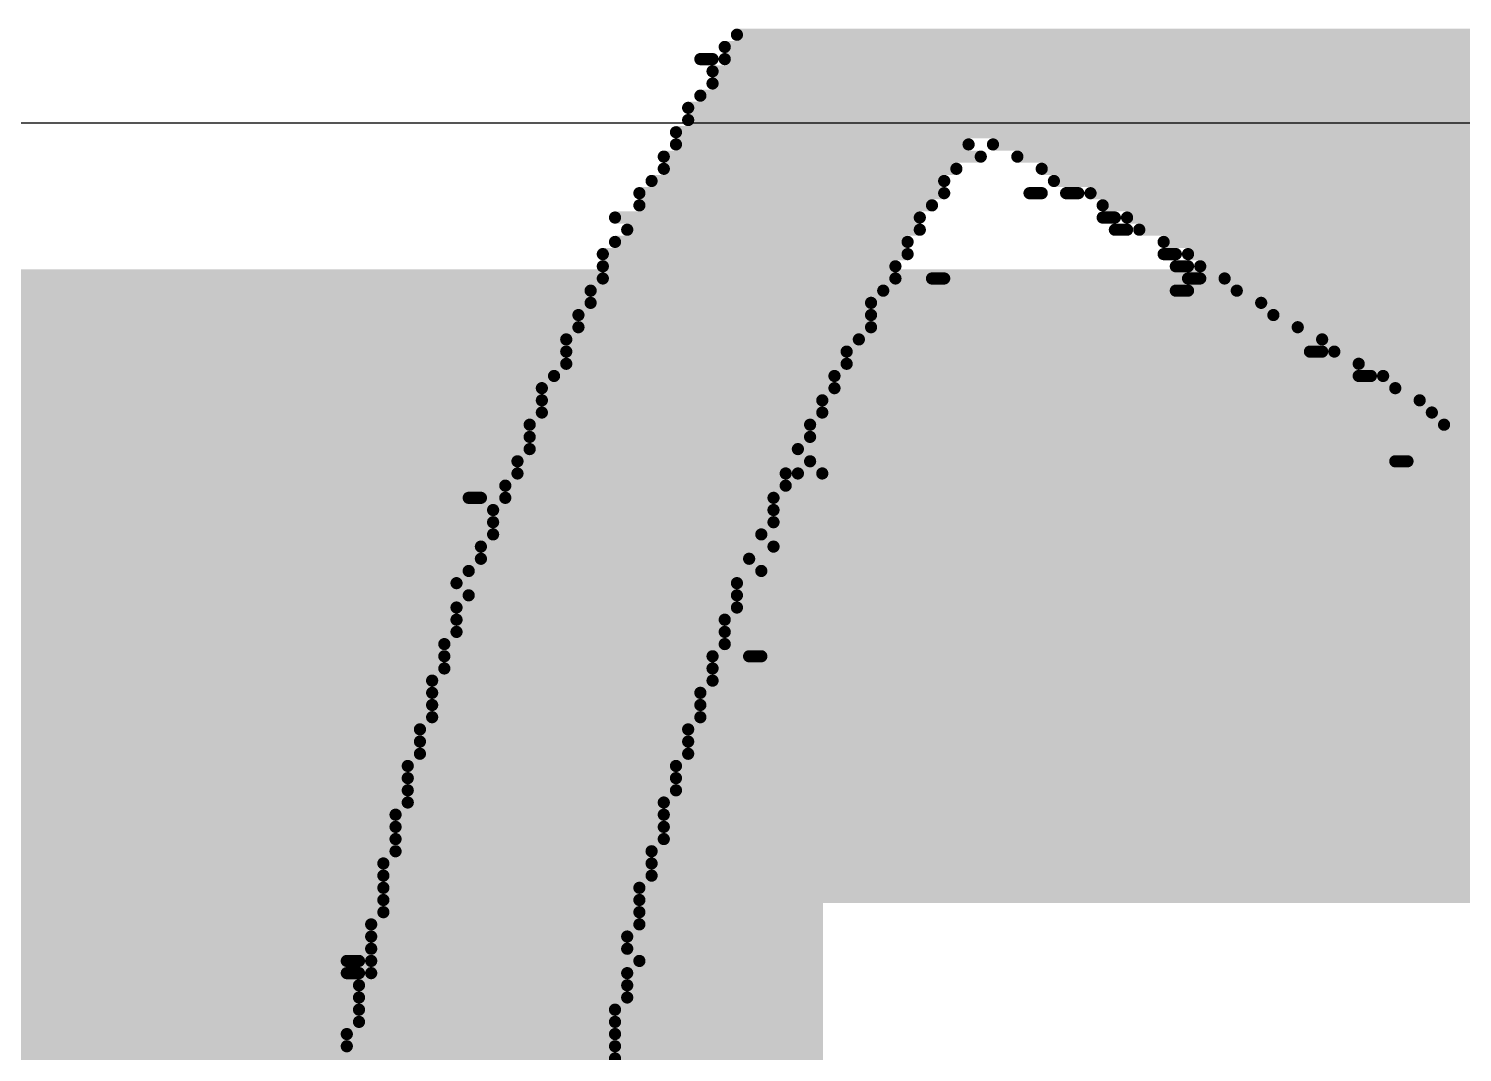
# Model space of a CAD drawing. Header units: inches. Extents: x 0 to 446, y -21 to 70.
# Drawn here: x 19.081 to 22.068, y 54.771 to 56.905 of the extents above; entities that cross this region are included whole.
import ezdxf

# ---------------------------------------------------------------- set-up
doc = ezdxf.new("R2010")
doc.units = ezdxf.units.IN
doc.layers.add('Bottom Overlay', color=54, linetype='Continuous')
doc.layers.add('Top Layer', color=1, linetype='Continuous')

msp = doc.modelspace()

# ---------------------------------------------------------------- hatches: boundary and pattern name
at = {"layer": 'Top Layer'}
for points in [[(11.8999, 10.6627), (20.7353, 10.6627), (20.7353, 56.4031), (11.8999, 56.4031)], [(15.3378, 55.0823), (81.581, 55.0823), (81.581, 56.4031), (15.3378, 56.4031)]]:
    msp.add_hatch(color=1, dxfattribs=at).paths.add_polyline_path(points)

# ---------------------------------------------------------------- linework, layer by layer
at = {"layer": 'Bottom Overlay'}
for points in [[(20.5562, 56.8921, 0.0254, 0.0254, 0), (24.417, 56.8921, 0.0254, 0.0254, 0)], [(20.5308, 56.8667, 0.0254, 0.0254, 0), (24.4424, 56.8667, 0.0254, 0.0254, 0)], [(20.48, 56.8413, 0.0254, 0.0254, 0), (20.5054, 56.8413, 0.0254, 0.0254, 0)], [(20.5308, 56.8413, 0.0254, 0.0254, 0), (24.4678, 56.8413, 0.0254, 0.0254, 0)], [(20.5054, 56.8159, 0.0254, 0.0254, 0), (24.5186, 56.8159, 0.0254, 0.0254, 0)], [(20.5054, 56.7905, 0.0254, 0.0254, 0), (24.544, 56.7905, 0.0254, 0.0254, 0)], [(20.4546, 56.7397, 0.0254, 0.0254, 0), (24.5948, 56.7397, 0.0254, 0.0254, 0)], [(20.48, 56.7651, 0.0254, 0.0254, 0), (24.5694, 56.7651, 0.0254, 0.0254, 0)], [(20.4546, 56.7143, 0.0254, 0.0254, 0), (24.6202, 56.7143, 0.0254, 0.0254, 0)], [(20.4292, 56.6889, 0.0254, 0.0254, 0), (24.6456, 56.6889, 0.0254, 0.0254, 0)], [(20.4292, 56.6635, 0.0254, 0.0254, 0), (21.0388, 56.6635, 0.0254, 0.0254, 0)], [(21.0896, 56.6635, 0.0254, 0.0254, 0), (24.671, 56.6635, 0.0254, 0.0254, 0)], [(20.4038, 56.6381, 0.0254, 0.0254, 0), (21.0642, 56.6381, 0.0254, 0.0254, 0)], [(21.1404, 56.6381, 0.0254, 0.0254, 0), (24.6964, 56.6381, 0.0254, 0.0254, 0)], [(20.4038, 56.6127, 0.0254, 0.0254, 0), (21.0134, 56.6127, 0.0254, 0.0254, 0)], [(21.1912, 56.6127, 0.0254, 0.0254, 0), (24.7218, 56.6127, 0.0254, 0.0254, 0)], [(20.353, 56.5619, 0.0254, 0.0254, 0), (20.988, 56.5619, 0.0254, 0.0254, 0)], [(20.3784, 56.5873, 0.0254, 0.0254, 0), (20.988, 56.5873, 0.0254, 0.0254, 0)], [(21.1658, 56.5619, 0.0254, 0.0254, 0), (21.1912, 56.5619, 0.0254, 0.0254, 0)], [(21.2166, 56.5873, 0.0254, 0.0254, 0), (24.7472, 56.5873, 0.0254, 0.0254, 0)], [(21.242, 56.5619, 0.0254, 0.0254, 0), (21.2674, 56.5619, 0.0254, 0.0254, 0)], [(21.2928, 56.5619, 0.0254, 0.0254, 0), (24.7726, 56.5619, 0.0254, 0.0254, 0)], [(20.353, 56.5365, 0.0254, 0.0254, 0), (20.9626, 56.5365, 0.0254, 0.0254, 0)], [(21.3182, 56.5365, 0.0254, 0.0254, 0), (24.798, 56.5365, 0.0254, 0.0254, 0)], [(20.3022, 56.5111, 0.0254, 0.0254, 0), (20.9372, 56.5111, 0.0254, 0.0254, 0)], [(21.3182, 56.5111, 0.0254, 0.0254, 0), (21.3436, 56.5111, 0.0254, 0.0254, 0)], [(21.369, 56.5111, 0.0254, 0.0254, 0), (24.8234, 56.5111, 0.0254, 0.0254, 0)], [(20.3276, 56.4857, 0.0254, 0.0254, 0), (20.9372, 56.4857, 0.0254, 0.0254, 0)], [(21.3436, 56.4857, 0.0254, 0.0254, 0), (21.369, 56.4857, 0.0254, 0.0254, 0)], [(21.3944, 56.4857, 0.0254, 0.0254, 0), (24.8488, 56.4857, 0.0254, 0.0254, 0)], [(20.3022, 56.4603, 0.0254, 0.0254, 0), (20.9118, 56.4603, 0.0254, 0.0254, 0)], [(21.4452, 56.4603, 0.0254, 0.0254, 0), (24.8996, 56.4603, 0.0254, 0.0254, 0)], [(20.2768, 56.4349, 0.0254, 0.0254, 0), (20.9118, 56.4349, 0.0254, 0.0254, 0)], [(20.2768, 56.4095, 0.0254, 0.0254, 0), (20.8864, 56.4095, 0.0254, 0.0254, 0)], [(21.4452, 56.4349, 0.0254, 0.0254, 0), (21.4706, 56.4349, 0.0254, 0.0254, 0)], [(21.4706, 56.4095, 0.0254, 0.0254, 0), (21.496, 56.4095, 0.0254, 0.0254, 0)], [(21.496, 56.4349, 0.0254, 0.0254, 0), (24.925, 56.4349, 0.0254, 0.0254, 0)], [(21.5214, 56.4095, 0.0254, 0.0254, 0), (24.925, 56.4095, 0.0254, 0.0254, 0)], [(20.2768, 56.3841, 0.0254, 0.0254, 0), (20.8864, 56.3841, 0.0254, 0.0254, 0)], [(20.9626, 56.3841, 0.0254, 0.0254, 0), (20.988, 56.3841, 0.0254, 0.0254, 0)], [(21.496, 56.3841, 0.0254, 0.0254, 0), (21.5214, 56.3841, 0.0254, 0.0254, 0)], [(21.5722, 56.3841, 0.0254, 0.0254, 0), (24.9504, 56.3841, 0.0254, 0.0254, 0)], [(20.2514, 56.3587, 0.0254, 0.0254, 0), (20.861, 56.3587, 0.0254, 0.0254, 0)], [(21.4706, 56.3587, 0.0254, 0.0254, 0), (21.496, 56.3587, 0.0254, 0.0254, 0)], [(21.5976, 56.3587, 0.0254, 0.0254, 0), (25.0012, 56.3587, 0.0254, 0.0254, 0)], [(20.2514, 56.3333, 0.0254, 0.0254, 0), (20.8356, 56.3333, 0.0254, 0.0254, 0)], [(21.6484, 56.3333, 0.0254, 0.0254, 0), (25.0266, 56.3333, 0.0254, 0.0254, 0)], [(20.226, 56.3079, 0.0254, 0.0254, 0), (20.8356, 56.3079, 0.0254, 0.0254, 0)], [(21.6738, 56.3079, 0.0254, 0.0254, 0), (25.052, 56.3079, 0.0254, 0.0254, 0)], [(20.226, 56.2825, 0.0254, 0.0254, 0), (20.8356, 56.2825, 0.0254, 0.0254, 0)], [(21.7246, 56.2825, 0.0254, 0.0254, 0), (25.0774, 56.2825, 0.0254, 0.0254, 0)], [(20.2006, 56.2571, 0.0254, 0.0254, 0), (20.8102, 56.2571, 0.0254, 0.0254, 0)], [(20.2006, 56.2317, 0.0254, 0.0254, 0), (20.7848, 56.2317, 0.0254, 0.0254, 0)], [(21.75, 56.2317, 0.0254, 0.0254, 0), (21.7754, 56.2317, 0.0254, 0.0254, 0)], [(21.7754, 56.2571, 0.0254, 0.0254, 0), (25.1028, 56.2571, 0.0254, 0.0254, 0)], [(21.8008, 56.2317, 0.0254, 0.0254, 0), (25.1282, 56.2317, 0.0254, 0.0254, 0)], [(20.2006, 56.2063, 0.0254, 0.0254, 0), (20.7848, 56.2063, 0.0254, 0.0254, 0)], [(21.8516, 56.2063, 0.0254, 0.0254, 0), (25.1536, 56.2063, 0.0254, 0.0254, 0)], [(20.1752, 56.1809, 0.0254, 0.0254, 0), (20.7594, 56.1809, 0.0254, 0.0254, 0)], [(21.8516, 56.1809, 0.0254, 0.0254, 0), (21.877, 56.1809, 0.0254, 0.0254, 0)], [(21.9024, 56.1809, 0.0254, 0.0254, 0), (25.179, 56.1809, 0.0254, 0.0254, 0)], [(20.1498, 56.1555, 0.0254, 0.0254, 0), (20.7594, 56.1555, 0.0254, 0.0254, 0)], [(21.9278, 56.1555, 0.0254, 0.0254, 0), (25.2044, 56.1555, 0.0254, 0.0254, 0)], [(20.1498, 56.1301, 0.0254, 0.0254, 0), (20.734, 56.1301, 0.0254, 0.0254, 0)], [(21.9786, 56.1301, 0.0254, 0.0254, 0), (25.2298, 56.1301, 0.0254, 0.0254, 0)], [(20.1498, 56.1047, 0.0254, 0.0254, 0), (20.734, 56.1047, 0.0254, 0.0254, 0)], [(22.004, 56.1047, 0.0254, 0.0254, 0), (25.2806, 56.1047, 0.0254, 0.0254, 0)], [(20.1244, 56.0793, 0.0254, 0.0254, 0), (20.7086, 56.0793, 0.0254, 0.0254, 0)], [(20.1244, 56.0539, 0.0254, 0.0254, 0), (20.7086, 56.0539, 0.0254, 0.0254, 0)], [(22.0294, 56.0793, 0.0254, 0.0254, 0), (25.2806, 56.0793, 0.0254, 0.0254, 0)], [(22.0802, 56.0539, 0.0254, 0.0254, 0), (25.306, 56.0539, 0.0254, 0.0254, 0)], [(20.1244, 56.0285, 0.0254, 0.0254, 0), (20.6832, 56.0285, 0.0254, 0.0254, 0)], [(20.099, 56.0031, 0.0254, 0.0254, 0), (20.7086, 56.0031, 0.0254, 0.0254, 0)], [(21.9278, 56.0031, 0.0254, 0.0254, 0), (21.9532, 56.0031, 0.0254, 0.0254, 0)], [(20.099, 55.9777, 0.0254, 0.0254, 0), (20.6578, 55.9777, 0.0254, 0.0254, 0)], [(20.6832, 55.9777, 0.0254, 0.0254, 0), (20.734, 55.9777, 0.0254, 0.0254, 0)], [(20.0736, 55.9523, 0.0254, 0.0254, 0), (20.6578, 55.9523, 0.0254, 0.0254, 0)], [(19.9974, 55.9269, 0.0254, 0.0254, 0), (20.0228, 55.9269, 0.0254, 0.0254, 0)], [(20.0482, 55.9015, 0.0254, 0.0254, 0), (20.6324, 55.9015, 0.0254, 0.0254, 0)], [(20.0736, 55.9269, 0.0254, 0.0254, 0), (20.6324, 55.9269, 0.0254, 0.0254, 0)], [(20.0482, 55.8761, 0.0254, 0.0254, 0), (20.6324, 55.8761, 0.0254, 0.0254, 0)], [(20.0482, 55.8507, 0.0254, 0.0254, 0), (20.607, 55.8507, 0.0254, 0.0254, 0)], [(20.0228, 55.8253, 0.0254, 0.0254, 0), (20.6324, 55.8253, 0.0254, 0.0254, 0)], [(20.0228, 55.7999, 0.0254, 0.0254, 0), (20.5816, 55.7999, 0.0254, 0.0254, 0)], [(19.9974, 55.7745, 0.0254, 0.0254, 0), (20.607, 55.7745, 0.0254, 0.0254, 0)], [(19.972, 55.7491, 0.0254, 0.0254, 0), (20.5562, 55.7491, 0.0254, 0.0254, 0)], [(19.9974, 55.7237, 0.0254, 0.0254, 0), (20.5562, 55.7237, 0.0254, 0.0254, 0)], [(19.972, 55.6983, 0.0254, 0.0254, 0), (20.5562, 55.6983, 0.0254, 0.0254, 0)], [(19.972, 55.6729, 0.0254, 0.0254, 0), (20.5308, 55.6729, 0.0254, 0.0254, 0)], [(19.972, 55.6475, 0.0254, 0.0254, 0), (20.5308, 55.6475, 0.0254, 0.0254, 0)], [(19.9466, 55.6221, 0.0254, 0.0254, 0), (20.5308, 55.6221, 0.0254, 0.0254, 0)], [(19.9466, 55.5967, 0.0254, 0.0254, 0), (20.5054, 55.5967, 0.0254, 0.0254, 0)], [(20.5816, 55.5967, 0.0254, 0.0254, 0), (20.607, 55.5967, 0.0254, 0.0254, 0)], [(19.9212, 55.5459, 0.0254, 0.0254, 0), (20.5054, 55.5459, 0.0254, 0.0254, 0)], [(19.9466, 55.5713, 0.0254, 0.0254, 0), (20.5054, 55.5713, 0.0254, 0.0254, 0)], [(19.9212, 55.5205, 0.0254, 0.0254, 0), (20.48, 55.5205, 0.0254, 0.0254, 0)], [(19.9212, 55.4951, 0.0254, 0.0254, 0), (20.48, 55.4951, 0.0254, 0.0254, 0)], [(19.9212, 55.4697, 0.0254, 0.0254, 0), (20.48, 55.4697, 0.0254, 0.0254, 0)], [(19.8958, 55.4443, 0.0254, 0.0254, 0), (20.4546, 55.4443, 0.0254, 0.0254, 0)], [(19.8958, 55.4189, 0.0254, 0.0254, 0), (20.4546, 55.4189, 0.0254, 0.0254, 0)], [(19.8958, 55.3935, 0.0254, 0.0254, 0), (20.4546, 55.3935, 0.0254, 0.0254, 0)], [(19.8704, 55.3681, 0.0254, 0.0254, 0), (20.4292, 55.3681, 0.0254, 0.0254, 0)], [(19.8704, 55.3427, 0.0254, 0.0254, 0), (20.4292, 55.3427, 0.0254, 0.0254, 0)], [(19.8704, 55.3173, 0.0254, 0.0254, 0), (20.4292, 55.3173, 0.0254, 0.0254, 0)], [(19.8704, 55.2919, 0.0254, 0.0254, 0), (20.4038, 55.2919, 0.0254, 0.0254, 0)], [(19.845, 55.2665, 0.0254, 0.0254, 0), (20.4038, 55.2665, 0.0254, 0.0254, 0)], [(19.845, 55.2411, 0.0254, 0.0254, 0), (20.4038, 55.2411, 0.0254, 0.0254, 0)], [(19.845, 55.2157, 0.0254, 0.0254, 0), (20.4038, 55.2157, 0.0254, 0.0254, 0)], [(19.845, 55.1903, 0.0254, 0.0254, 0), (20.3784, 55.1903, 0.0254, 0.0254, 0)], [(19.8196, 55.1649, 0.0254, 0.0254, 0), (20.3784, 55.1649, 0.0254, 0.0254, 0)], [(19.8196, 55.1395, 0.0254, 0.0254, 0), (20.3784, 55.1395, 0.0254, 0.0254, 0)], [(19.8196, 55.1141, 0.0254, 0.0254, 0), (20.353, 55.1141, 0.0254, 0.0254, 0)], [(19.8196, 55.0887, 0.0254, 0.0254, 0), (20.353, 55.0887, 0.0254, 0.0254, 0)], [(19.7942, 55.0379, 0.0254, 0.0254, 0), (20.353, 55.0379, 0.0254, 0.0254, 0)], [(19.8196, 55.0633, 0.0254, 0.0254, 0), (20.353, 55.0633, 0.0254, 0.0254, 0)], [(19.7942, 55.0125, 0.0254, 0.0254, 0), (20.3276, 55.0125, 0.0254, 0.0254, 0)], [(19.7942, 54.9871, 0.0254, 0.0254, 0), (20.3276, 54.9871, 0.0254, 0.0254, 0)], [(19.7434, 54.9617, 0.0254, 0.0254, 0), (19.7688, 54.9617, 0.0254, 0.0254, 0)], [(19.7942, 54.9617, 0.0254, 0.0254, 0), (20.353, 54.9617, 0.0254, 0.0254, 0)], [(19.7434, 54.9363, 0.0254, 0.0254, 0), (19.7688, 54.9363, 0.0254, 0.0254, 0)], [(19.7942, 54.9363, 0.0254, 0.0254, 0), (20.3276, 54.9363, 0.0254, 0.0254, 0)], [(19.7688, 54.9109, 0.0254, 0.0254, 0), (20.3276, 54.9109, 0.0254, 0.0254, 0)], [(19.7688, 54.8855, 0.0254, 0.0254, 0), (20.3276, 54.8855, 0.0254, 0.0254, 0)], [(19.7688, 54.8601, 0.0254, 0.0254, 0), (20.3022, 54.8601, 0.0254, 0.0254, 0)], [(19.7688, 54.8347, 0.0254, 0.0254, 0), (20.3022, 54.8347, 0.0254, 0.0254, 0)], [(19.7434, 54.8093, 0.0254, 0.0254, 0), (20.3022, 54.8093, 0.0254, 0.0254, 0)], [(19.7434, 54.7839, 0.0254, 0.0254, 0), (20.3022, 54.7839, 0.0254, 0.0254, 0)], [(19.7434, 54.7585, 0.0254, 0.0254, 0), (20.3022, 54.7585, 0.0254, 0.0254, 0)]]:
    msp.add_lwpolyline(points, format="xyseb", dxfattribs=at)
for points in [[(20.5499, 56.8921, 0.0127, 0.0127, 1), (20.5626, 56.8921, 0.0127, 0.0127, 1)], [(20.5245, 56.8667, 0.0127, 0.0127, 1), (20.5372, 56.8667, 0.0127, 0.0127, 1)], [(20.4737, 56.8413, 0.0127, 0.0127, 1), (20.4864, 56.8413, 0.0127, 0.0127, 1)], [(20.4991, 56.8413, 0.0127, 0.0127, 1), (20.5118, 56.8413, 0.0127, 0.0127, 1)], [(20.5245, 56.8413, 0.0127, 0.0127, 1), (20.5372, 56.8413, 0.0127, 0.0127, 1)], [(20.4991, 56.8159, 0.0127, 0.0127, 1), (20.5118, 56.8159, 0.0127, 0.0127, 1)], [(20.4991, 56.7905, 0.0127, 0.0127, 1), (20.5118, 56.7905, 0.0127, 0.0127, 1)], [(20.4483, 56.7397, 0.0127, 0.0127, 1), (20.461, 56.7397, 0.0127, 0.0127, 1)], [(20.4737, 56.7651, 0.0127, 0.0127, 1), (20.4864, 56.7651, 0.0127, 0.0127, 1)], [(20.4483, 56.7143, 0.0127, 0.0127, 1), (20.461, 56.7143, 0.0127, 0.0127, 1)], [(20.4229, 56.6889, 0.0127, 0.0127, 1), (20.4356, 56.6889, 0.0127, 0.0127, 1)], [(20.4229, 56.6635, 0.0127, 0.0127, 1), (20.4356, 56.6635, 0.0127, 0.0127, 1)], [(21.0325, 56.6635, 0.0127, 0.0127, 1), (21.0452, 56.6635, 0.0127, 0.0127, 1)], [(21.0833, 56.6635, 0.0127, 0.0127, 1), (21.096, 56.6635, 0.0127, 0.0127, 1)], [(20.3975, 56.6381, 0.0127, 0.0127, 1), (20.4102, 56.6381, 0.0127, 0.0127, 1)], [(21.0579, 56.6381, 0.0127, 0.0127, 1), (21.0706, 56.6381, 0.0127, 0.0127, 1)], [(21.1341, 56.6381, 0.0127, 0.0127, 1), (21.1468, 56.6381, 0.0127, 0.0127, 1)], [(20.3975, 56.6127, 0.0127, 0.0127, 1), (20.4102, 56.6127, 0.0127, 0.0127, 1)], [(21.0071, 56.6127, 0.0127, 0.0127, 1), (21.0198, 56.6127, 0.0127, 0.0127, 1)], [(21.1849, 56.6127, 0.0127, 0.0127, 1), (21.1976, 56.6127, 0.0127, 0.0127, 1)], [(20.3467, 56.5619, 0.0127, 0.0127, 1), (20.3594, 56.5619, 0.0127, 0.0127, 1)], [(20.3721, 56.5873, 0.0127, 0.0127, 1), (20.3848, 56.5873, 0.0127, 0.0127, 1)], [(20.9817, 56.5873, 0.0127, 0.0127, 1), (20.9944, 56.5873, 0.0127, 0.0127, 1)], [(20.9817, 56.5619, 0.0127, 0.0127, 1), (20.9944, 56.5619, 0.0127, 0.0127, 1)], [(21.1595, 56.5619, 0.0127, 0.0127, 1), (21.1722, 56.5619, 0.0127, 0.0127, 1)], [(21.1849, 56.5619, 0.0127, 0.0127, 1), (21.1976, 56.5619, 0.0127, 0.0127, 1)], [(21.2103, 56.5873, 0.0127, 0.0127, 1), (21.223, 56.5873, 0.0127, 0.0127, 1)], [(21.2357, 56.5619, 0.0127, 0.0127, 1), (21.2484, 56.5619, 0.0127, 0.0127, 1)], [(21.2611, 56.5619, 0.0127, 0.0127, 1), (21.2738, 56.5619, 0.0127, 0.0127, 1)], [(21.2865, 56.5619, 0.0127, 0.0127, 1), (21.2992, 56.5619, 0.0127, 0.0127, 1)], [(20.3467, 56.5365, 0.0127, 0.0127, 1), (20.3594, 56.5365, 0.0127, 0.0127, 1)], [(20.9563, 56.5365, 0.0127, 0.0127, 1), (20.969, 56.5365, 0.0127, 0.0127, 1)], [(21.3119, 56.5365, 0.0127, 0.0127, 1), (21.3246, 56.5365, 0.0127, 0.0127, 1)], [(20.2959, 56.5111, 0.0127, 0.0127, 1), (20.3086, 56.5111, 0.0127, 0.0127, 1)], [(20.9309, 56.5111, 0.0127, 0.0127, 1), (20.9436, 56.5111, 0.0127, 0.0127, 1)], [(21.3119, 56.5111, 0.0127, 0.0127, 1), (21.3246, 56.5111, 0.0127, 0.0127, 1)], [(21.3373, 56.5111, 0.0127, 0.0127, 1), (21.35, 56.5111, 0.0127, 0.0127, 1)], [(21.3627, 56.5111, 0.0127, 0.0127, 1), (21.3754, 56.5111, 0.0127, 0.0127, 1)], [(20.3213, 56.4857, 0.0127, 0.0127, 1), (20.334, 56.4857, 0.0127, 0.0127, 1)], [(20.9309, 56.4857, 0.0127, 0.0127, 1), (20.9436, 56.4857, 0.0127, 0.0127, 1)], [(21.3373, 56.4857, 0.0127, 0.0127, 1), (21.35, 56.4857, 0.0127, 0.0127, 1)], [(21.3627, 56.4857, 0.0127, 0.0127, 1), (21.3754, 56.4857, 0.0127, 0.0127, 1)], [(21.3881, 56.4857, 0.0127, 0.0127, 1), (21.4008, 56.4857, 0.0127, 0.0127, 1)], [(20.2959, 56.4603, 0.0127, 0.0127, 1), (20.3086, 56.4603, 0.0127, 0.0127, 1)], [(20.9055, 56.4603, 0.0127, 0.0127, 1), (20.9182, 56.4603, 0.0127, 0.0127, 1)], [(21.4389, 56.4603, 0.0127, 0.0127, 1), (21.4516, 56.4603, 0.0127, 0.0127, 1)], [(20.2705, 56.4349, 0.0127, 0.0127, 1), (20.2832, 56.4349, 0.0127, 0.0127, 1)], [(20.2705, 56.4095, 0.0127, 0.0127, 1), (20.2832, 56.4095, 0.0127, 0.0127, 1)], [(20.8801, 56.4095, 0.0127, 0.0127, 1), (20.8928, 56.4095, 0.0127, 0.0127, 1)], [(20.9055, 56.4349, 0.0127, 0.0127, 1), (20.9182, 56.4349, 0.0127, 0.0127, 1)], [(21.4389, 56.4349, 0.0127, 0.0127, 1), (21.4516, 56.4349, 0.0127, 0.0127, 1)], [(21.4643, 56.4349, 0.0127, 0.0127, 1), (21.477, 56.4349, 0.0127, 0.0127, 1)], [(21.4643, 56.4095, 0.0127, 0.0127, 1), (21.477, 56.4095, 0.0127, 0.0127, 1)], [(21.4897, 56.4349, 0.0127, 0.0127, 1), (21.5024, 56.4349, 0.0127, 0.0127, 1)], [(21.4897, 56.4095, 0.0127, 0.0127, 1), (21.5024, 56.4095, 0.0127, 0.0127, 1)], [(21.5151, 56.4095, 0.0127, 0.0127, 1), (21.5278, 56.4095, 0.0127, 0.0127, 1)], [(20.2705, 56.3841, 0.0127, 0.0127, 1), (20.2832, 56.3841, 0.0127, 0.0127, 1)], [(20.8801, 56.3841, 0.0127, 0.0127, 1), (20.8928, 56.3841, 0.0127, 0.0127, 1)], [(20.9563, 56.3841, 0.0127, 0.0127, 1), (20.969, 56.3841, 0.0127, 0.0127, 1)], [(20.9817, 56.3841, 0.0127, 0.0127, 1), (20.9944, 56.3841, 0.0127, 0.0127, 1)], [(21.4897, 56.3841, 0.0127, 0.0127, 1), (21.5024, 56.3841, 0.0127, 0.0127, 1)], [(21.5151, 56.3841, 0.0127, 0.0127, 1), (21.5278, 56.3841, 0.0127, 0.0127, 1)], [(21.5659, 56.3841, 0.0127, 0.0127, 1), (21.5786, 56.3841, 0.0127, 0.0127, 1)], [(20.2451, 56.3587, 0.0127, 0.0127, 1), (20.2578, 56.3587, 0.0127, 0.0127, 1)], [(20.8547, 56.3587, 0.0127, 0.0127, 1), (20.8674, 56.3587, 0.0127, 0.0127, 1)], [(21.4643, 56.3587, 0.0127, 0.0127, 1), (21.477, 56.3587, 0.0127, 0.0127, 1)], [(21.4897, 56.3587, 0.0127, 0.0127, 1), (21.5024, 56.3587, 0.0127, 0.0127, 1)], [(21.5913, 56.3587, 0.0127, 0.0127, 1), (21.604, 56.3587, 0.0127, 0.0127, 1)], [(20.2451, 56.3333, 0.0127, 0.0127, 1), (20.2578, 56.3333, 0.0127, 0.0127, 1)], [(20.8293, 56.3333, 0.0127, 0.0127, 1), (20.842, 56.3333, 0.0127, 0.0127, 1)], [(21.6421, 56.3333, 0.0127, 0.0127, 1), (21.6548, 56.3333, 0.0127, 0.0127, 1)], [(20.2197, 56.3079, 0.0127, 0.0127, 1), (20.2324, 56.3079, 0.0127, 0.0127, 1)], [(20.8293, 56.3079, 0.0127, 0.0127, 1), (20.842, 56.3079, 0.0127, 0.0127, 1)], [(21.6675, 56.3079, 0.0127, 0.0127, 1), (21.6802, 56.3079, 0.0127, 0.0127, 1)], [(20.2197, 56.2825, 0.0127, 0.0127, 1), (20.2324, 56.2825, 0.0127, 0.0127, 1)], [(20.8293, 56.2825, 0.0127, 0.0127, 1), (20.842, 56.2825, 0.0127, 0.0127, 1)], [(21.7183, 56.2825, 0.0127, 0.0127, 1), (21.731, 56.2825, 0.0127, 0.0127, 1)], [(20.1943, 56.2571, 0.0127, 0.0127, 1), (20.207, 56.2571, 0.0127, 0.0127, 1)], [(20.1943, 56.2317, 0.0127, 0.0127, 1), (20.207, 56.2317, 0.0127, 0.0127, 1)], [(20.7785, 56.2317, 0.0127, 0.0127, 1), (20.7912, 56.2317, 0.0127, 0.0127, 1)], [(20.8039, 56.2571, 0.0127, 0.0127, 1), (20.8166, 56.2571, 0.0127, 0.0127, 1)], [(21.7437, 56.2317, 0.0127, 0.0127, 1), (21.7564, 56.2317, 0.0127, 0.0127, 1)], [(21.7691, 56.2571, 0.0127, 0.0127, 1), (21.7818, 56.2571, 0.0127, 0.0127, 1)], [(21.7691, 56.2317, 0.0127, 0.0127, 1), (21.7818, 56.2317, 0.0127, 0.0127, 1)], [(21.7945, 56.2317, 0.0127, 0.0127, 1), (21.8072, 56.2317, 0.0127, 0.0127, 1)], [(20.1943, 56.2063, 0.0127, 0.0127, 1), (20.207, 56.2063, 0.0127, 0.0127, 1)], [(20.7785, 56.2063, 0.0127, 0.0127, 1), (20.7912, 56.2063, 0.0127, 0.0127, 1)], [(21.8453, 56.2063, 0.0127, 0.0127, 1), (21.858, 56.2063, 0.0127, 0.0127, 1)], [(20.1689, 56.1809, 0.0127, 0.0127, 1), (20.1816, 56.1809, 0.0127, 0.0127, 1)], [(20.7531, 56.1809, 0.0127, 0.0127, 1), (20.7658, 56.1809, 0.0127, 0.0127, 1)], [(21.8453, 56.1809, 0.0127, 0.0127, 1), (21.858, 56.1809, 0.0127, 0.0127, 1)], [(21.8707, 56.1809, 0.0127, 0.0127, 1), (21.8834, 56.1809, 0.0127, 0.0127, 1)], [(21.8961, 56.1809, 0.0127, 0.0127, 1), (21.9088, 56.1809, 0.0127, 0.0127, 1)], [(20.1435, 56.1555, 0.0127, 0.0127, 1), (20.1562, 56.1555, 0.0127, 0.0127, 1)], [(20.7531, 56.1555, 0.0127, 0.0127, 1), (20.7658, 56.1555, 0.0127, 0.0127, 1)], [(21.9215, 56.1555, 0.0127, 0.0127, 1), (21.9342, 56.1555, 0.0127, 0.0127, 1)], [(20.1435, 56.1301, 0.0127, 0.0127, 1), (20.1562, 56.1301, 0.0127, 0.0127, 1)], [(20.7277, 56.1301, 0.0127, 0.0127, 1), (20.7404, 56.1301, 0.0127, 0.0127, 1)], [(21.9723, 56.1301, 0.0127, 0.0127, 1), (21.985, 56.1301, 0.0127, 0.0127, 1)], [(20.1435, 56.1047, 0.0127, 0.0127, 1), (20.1562, 56.1047, 0.0127, 0.0127, 1)], [(20.7277, 56.1047, 0.0127, 0.0127, 1), (20.7404, 56.1047, 0.0127, 0.0127, 1)], [(21.9977, 56.1047, 0.0127, 0.0127, 1), (22.0104, 56.1047, 0.0127, 0.0127, 1)], [(20.1181, 56.0793, 0.0127, 0.0127, 1), (20.1308, 56.0793, 0.0127, 0.0127, 1)], [(20.1181, 56.0539, 0.0127, 0.0127, 1), (20.1308, 56.0539, 0.0127, 0.0127, 1)], [(20.7023, 56.0793, 0.0127, 0.0127, 1), (20.715, 56.0793, 0.0127, 0.0127, 1)], [(20.7023, 56.0539, 0.0127, 0.0127, 1), (20.715, 56.0539, 0.0127, 0.0127, 1)], [(22.0231, 56.0793, 0.0127, 0.0127, 1), (22.0358, 56.0793, 0.0127, 0.0127, 1)], [(20.1181, 56.0285, 0.0127, 0.0127, 1), (20.1308, 56.0285, 0.0127, 0.0127, 1)], [(20.6769, 56.0285, 0.0127, 0.0127, 1), (20.6896, 56.0285, 0.0127, 0.0127, 1)], [(20.0927, 56.0031, 0.0127, 0.0127, 1), (20.1054, 56.0031, 0.0127, 0.0127, 1)], [(20.7023, 56.0031, 0.0127, 0.0127, 1), (20.715, 56.0031, 0.0127, 0.0127, 1)], [(21.9215, 56.0031, 0.0127, 0.0127, 1), (21.9342, 56.0031, 0.0127, 0.0127, 1)], [(21.9469, 56.0031, 0.0127, 0.0127, 1), (21.9596, 56.0031, 0.0127, 0.0127, 1)], [(20.0927, 55.9777, 0.0127, 0.0127, 1), (20.1054, 55.9777, 0.0127, 0.0127, 1)], [(20.6515, 55.9777, 0.0127, 0.0127, 1), (20.6642, 55.9777, 0.0127, 0.0127, 1)], [(20.6769, 55.9777, 0.0127, 0.0127, 1), (20.6896, 55.9777, 0.0127, 0.0127, 1)], [(20.7277, 55.9777, 0.0127, 0.0127, 1), (20.7404, 55.9777, 0.0127, 0.0127, 1)], [(20.0673, 55.9523, 0.0127, 0.0127, 1), (20.08, 55.9523, 0.0127, 0.0127, 1)], [(20.6515, 55.9523, 0.0127, 0.0127, 1), (20.6642, 55.9523, 0.0127, 0.0127, 1)], [(19.9911, 55.9269, 0.0127, 0.0127, 1), (20.0038, 55.9269, 0.0127, 0.0127, 1)], [(20.0165, 55.9269, 0.0127, 0.0127, 1), (20.0292, 55.9269, 0.0127, 0.0127, 1)], [(20.0419, 55.9015, 0.0127, 0.0127, 1), (20.0546, 55.9015, 0.0127, 0.0127, 1)], [(20.0673, 55.9269, 0.0127, 0.0127, 1), (20.08, 55.9269, 0.0127, 0.0127, 1)], [(20.6261, 55.9269, 0.0127, 0.0127, 1), (20.6388, 55.9269, 0.0127, 0.0127, 1)], [(20.6261, 55.9015, 0.0127, 0.0127, 1), (20.6388, 55.9015, 0.0127, 0.0127, 1)], [(20.0419, 55.8761, 0.0127, 0.0127, 1), (20.0546, 55.8761, 0.0127, 0.0127, 1)], [(20.6261, 55.8761, 0.0127, 0.0127, 1), (20.6388, 55.8761, 0.0127, 0.0127, 1)], [(20.0419, 55.8507, 0.0127, 0.0127, 1), (20.0546, 55.8507, 0.0127, 0.0127, 1)], [(20.6007, 55.8507, 0.0127, 0.0127, 1), (20.6134, 55.8507, 0.0127, 0.0127, 1)], [(20.0165, 55.8253, 0.0127, 0.0127, 1), (20.0292, 55.8253, 0.0127, 0.0127, 1)], [(20.6261, 55.8253, 0.0127, 0.0127, 1), (20.6388, 55.8253, 0.0127, 0.0127, 1)], [(20.0165, 55.7999, 0.0127, 0.0127, 1), (20.0292, 55.7999, 0.0127, 0.0127, 1)], [(20.5753, 55.7999, 0.0127, 0.0127, 1), (20.588, 55.7999, 0.0127, 0.0127, 1)], [(19.9911, 55.7745, 0.0127, 0.0127, 1), (20.0038, 55.7745, 0.0127, 0.0127, 1)], [(20.6007, 55.7745, 0.0127, 0.0127, 1), (20.6134, 55.7745, 0.0127, 0.0127, 1)], [(19.9657, 55.7491, 0.0127, 0.0127, 1), (19.9784, 55.7491, 0.0127, 0.0127, 1)], [(19.9911, 55.7237, 0.0127, 0.0127, 1), (20.0038, 55.7237, 0.0127, 0.0127, 1)], [(20.5499, 55.7491, 0.0127, 0.0127, 1), (20.5626, 55.7491, 0.0127, 0.0127, 1)], [(20.5499, 55.7237, 0.0127, 0.0127, 1), (20.5626, 55.7237, 0.0127, 0.0127, 1)], [(19.9657, 55.6983, 0.0127, 0.0127, 1), (19.9784, 55.6983, 0.0127, 0.0127, 1)], [(20.5499, 55.6983, 0.0127, 0.0127, 1), (20.5626, 55.6983, 0.0127, 0.0127, 1)], [(19.9657, 55.6729, 0.0127, 0.0127, 1), (19.9784, 55.6729, 0.0127, 0.0127, 1)], [(20.5245, 55.6729, 0.0127, 0.0127, 1), (20.5372, 55.6729, 0.0127, 0.0127, 1)], [(19.9657, 55.6475, 0.0127, 0.0127, 1), (19.9784, 55.6475, 0.0127, 0.0127, 1)], [(20.5245, 55.6475, 0.0127, 0.0127, 1), (20.5372, 55.6475, 0.0127, 0.0127, 1)], [(19.9403, 55.6221, 0.0127, 0.0127, 1), (19.953, 55.6221, 0.0127, 0.0127, 1)], [(20.5245, 55.6221, 0.0127, 0.0127, 1), (20.5372, 55.6221, 0.0127, 0.0127, 1)], [(19.9403, 55.5967, 0.0127, 0.0127, 1), (19.953, 55.5967, 0.0127, 0.0127, 1)], [(20.4991, 55.5967, 0.0127, 0.0127, 1), (20.5118, 55.5967, 0.0127, 0.0127, 1)], [(20.5753, 55.5967, 0.0127, 0.0127, 1), (20.588, 55.5967, 0.0127, 0.0127, 1)], [(20.6007, 55.5967, 0.0127, 0.0127, 1), (20.6134, 55.5967, 0.0127, 0.0127, 1)], [(19.9149, 55.5459, 0.0127, 0.0127, 1), (19.9276, 55.5459, 0.0127, 0.0127, 1)], [(19.9403, 55.5713, 0.0127, 0.0127, 1), (19.953, 55.5713, 0.0127, 0.0127, 1)], [(20.4991, 55.5713, 0.0127, 0.0127, 1), (20.5118, 55.5713, 0.0127, 0.0127, 1)], [(20.4991, 55.5459, 0.0127, 0.0127, 1), (20.5118, 55.5459, 0.0127, 0.0127, 1)], [(19.9149, 55.5205, 0.0127, 0.0127, 1), (19.9276, 55.5205, 0.0127, 0.0127, 1)], [(20.4737, 55.5205, 0.0127, 0.0127, 1), (20.4864, 55.5205, 0.0127, 0.0127, 1)], [(19.9149, 55.4951, 0.0127, 0.0127, 1), (19.9276, 55.4951, 0.0127, 0.0127, 1)], [(20.4737, 55.4951, 0.0127, 0.0127, 1), (20.4864, 55.4951, 0.0127, 0.0127, 1)], [(19.9149, 55.4697, 0.0127, 0.0127, 1), (19.9276, 55.4697, 0.0127, 0.0127, 1)], [(20.4737, 55.4697, 0.0127, 0.0127, 1), (20.4864, 55.4697, 0.0127, 0.0127, 1)], [(19.8895, 55.4443, 0.0127, 0.0127, 1), (19.9022, 55.4443, 0.0127, 0.0127, 1)], [(20.4483, 55.4443, 0.0127, 0.0127, 1), (20.461, 55.4443, 0.0127, 0.0127, 1)], [(19.8895, 55.4189, 0.0127, 0.0127, 1), (19.9022, 55.4189, 0.0127, 0.0127, 1)], [(19.8895, 55.3935, 0.0127, 0.0127, 1), (19.9022, 55.3935, 0.0127, 0.0127, 1)], [(20.4483, 55.4189, 0.0127, 0.0127, 1), (20.461, 55.4189, 0.0127, 0.0127, 1)], [(20.4483, 55.3935, 0.0127, 0.0127, 1), (20.461, 55.3935, 0.0127, 0.0127, 1)], [(19.8641, 55.3681, 0.0127, 0.0127, 1), (19.8768, 55.3681, 0.0127, 0.0127, 1)], [(20.4229, 55.3681, 0.0127, 0.0127, 1), (20.4356, 55.3681, 0.0127, 0.0127, 1)], [(19.8641, 55.3427, 0.0127, 0.0127, 1), (19.8768, 55.3427, 0.0127, 0.0127, 1)], [(20.4229, 55.3427, 0.0127, 0.0127, 1), (20.4356, 55.3427, 0.0127, 0.0127, 1)], [(19.8641, 55.3173, 0.0127, 0.0127, 1), (19.8768, 55.3173, 0.0127, 0.0127, 1)], [(20.4229, 55.3173, 0.0127, 0.0127, 1), (20.4356, 55.3173, 0.0127, 0.0127, 1)], [(19.8641, 55.2919, 0.0127, 0.0127, 1), (19.8768, 55.2919, 0.0127, 0.0127, 1)], [(20.3975, 55.2919, 0.0127, 0.0127, 1), (20.4102, 55.2919, 0.0127, 0.0127, 1)], [(19.8387, 55.2665, 0.0127, 0.0127, 1), (19.8514, 55.2665, 0.0127, 0.0127, 1)], [(20.3975, 55.2665, 0.0127, 0.0127, 1), (20.4102, 55.2665, 0.0127, 0.0127, 1)], [(19.8387, 55.2411, 0.0127, 0.0127, 1), (19.8514, 55.2411, 0.0127, 0.0127, 1)], [(19.8387, 55.2157, 0.0127, 0.0127, 1), (19.8514, 55.2157, 0.0127, 0.0127, 1)], [(20.3975, 55.2411, 0.0127, 0.0127, 1), (20.4102, 55.2411, 0.0127, 0.0127, 1)], [(20.3975, 55.2157, 0.0127, 0.0127, 1), (20.4102, 55.2157, 0.0127, 0.0127, 1)], [(19.8387, 55.1903, 0.0127, 0.0127, 1), (19.8514, 55.1903, 0.0127, 0.0127, 1)], [(20.3721, 55.1903, 0.0127, 0.0127, 1), (20.3848, 55.1903, 0.0127, 0.0127, 1)], [(19.8133, 55.1649, 0.0127, 0.0127, 1), (19.826, 55.1649, 0.0127, 0.0127, 1)], [(20.3721, 55.1649, 0.0127, 0.0127, 1), (20.3848, 55.1649, 0.0127, 0.0127, 1)], [(19.8133, 55.1395, 0.0127, 0.0127, 1), (19.826, 55.1395, 0.0127, 0.0127, 1)], [(20.3721, 55.1395, 0.0127, 0.0127, 1), (20.3848, 55.1395, 0.0127, 0.0127, 1)], [(19.8133, 55.1141, 0.0127, 0.0127, 1), (19.826, 55.1141, 0.0127, 0.0127, 1)], [(20.3467, 55.1141, 0.0127, 0.0127, 1), (20.3594, 55.1141, 0.0127, 0.0127, 1)], [(19.8133, 55.0887, 0.0127, 0.0127, 1), (19.826, 55.0887, 0.0127, 0.0127, 1)], [(20.3467, 55.0887, 0.0127, 0.0127, 1), (20.3594, 55.0887, 0.0127, 0.0127, 1)], [(19.7879, 55.0379, 0.0127, 0.0127, 1), (19.8006, 55.0379, 0.0127, 0.0127, 1)], [(19.8133, 55.0633, 0.0127, 0.0127, 1), (19.826, 55.0633, 0.0127, 0.0127, 1)], [(20.3467, 55.0633, 0.0127, 0.0127, 1), (20.3594, 55.0633, 0.0127, 0.0127, 1)], [(20.3467, 55.0379, 0.0127, 0.0127, 1), (20.3594, 55.0379, 0.0127, 0.0127, 1)], [(19.7879, 55.0125, 0.0127, 0.0127, 1), (19.8006, 55.0125, 0.0127, 0.0127, 1)], [(20.3213, 55.0125, 0.0127, 0.0127, 1), (20.334, 55.0125, 0.0127, 0.0127, 1)], [(19.7879, 54.9871, 0.0127, 0.0127, 1), (19.8006, 54.9871, 0.0127, 0.0127, 1)], [(20.3213, 54.9871, 0.0127, 0.0127, 1), (20.334, 54.9871, 0.0127, 0.0127, 1)], [(19.7371, 54.9617, 0.0127, 0.0127, 1), (19.7498, 54.9617, 0.0127, 0.0127, 1)], [(19.7625, 54.9617, 0.0127, 0.0127, 1), (19.7752, 54.9617, 0.0127, 0.0127, 1)], [(19.7879, 54.9617, 0.0127, 0.0127, 1), (19.8006, 54.9617, 0.0127, 0.0127, 1)], [(20.3467, 54.9617, 0.0127, 0.0127, 1), (20.3594, 54.9617, 0.0127, 0.0127, 1)], [(19.7371, 54.9363, 0.0127, 0.0127, 1), (19.7498, 54.9363, 0.0127, 0.0127, 1)], [(19.7625, 54.9363, 0.0127, 0.0127, 1), (19.7752, 54.9363, 0.0127, 0.0127, 1)], [(19.7879, 54.9363, 0.0127, 0.0127, 1), (19.8006, 54.9363, 0.0127, 0.0127, 1)], [(20.3213, 54.9363, 0.0127, 0.0127, 1), (20.334, 54.9363, 0.0127, 0.0127, 1)], [(19.7625, 54.9109, 0.0127, 0.0127, 1), (19.7752, 54.9109, 0.0127, 0.0127, 1)], [(19.7625, 54.8855, 0.0127, 0.0127, 1), (19.7752, 54.8855, 0.0127, 0.0127, 1)], [(20.3213, 54.9109, 0.0127, 0.0127, 1), (20.334, 54.9109, 0.0127, 0.0127, 1)], [(20.3213, 54.8855, 0.0127, 0.0127, 1), (20.334, 54.8855, 0.0127, 0.0127, 1)], [(19.7625, 54.8601, 0.0127, 0.0127, 1), (19.7752, 54.8601, 0.0127, 0.0127, 1)], [(20.2959, 54.8601, 0.0127, 0.0127, 1), (20.3086, 54.8601, 0.0127, 0.0127, 1)], [(19.7625, 54.8347, 0.0127, 0.0127, 1), (19.7752, 54.8347, 0.0127, 0.0127, 1)], [(20.2959, 54.8347, 0.0127, 0.0127, 1), (20.3086, 54.8347, 0.0127, 0.0127, 1)], [(19.7371, 54.8093, 0.0127, 0.0127, 1), (19.7498, 54.8093, 0.0127, 0.0127, 1)], [(20.2959, 54.8093, 0.0127, 0.0127, 1), (20.3086, 54.8093, 0.0127, 0.0127, 1)], [(19.7371, 54.7839, 0.0127, 0.0127, 1), (19.7498, 54.7839, 0.0127, 0.0127, 1)], [(20.2959, 54.7839, 0.0127, 0.0127, 1), (20.3086, 54.7839, 0.0127, 0.0127, 1)], [(20.2959, 54.7585, 0.0127, 0.0127, 1), (20.3086, 54.7585, 0.0127, 0.0127, 1)]]:
    msp.add_lwpolyline(points, format="xyseb", close=True, dxfattribs=at)
at = {"layer": 'Top Layer'}
msp.add_line((81.5745, 56.7079), (15.0584, 56.7079), dxfattribs=at)

doc.saveas('drawing.dxf')
